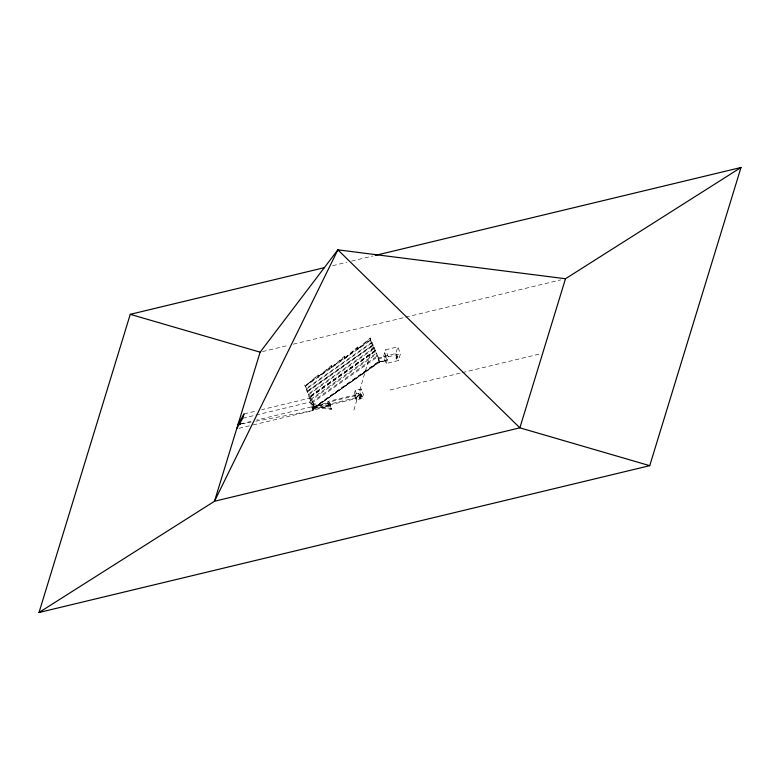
<?xml version="1.0" encoding="UTF-8"?>
<svg xmlns="http://www.w3.org/2000/svg" width="780" height="780" viewBox="0 0 780 780"><rect width="100%" height="100%" fill="white"/><g stroke="black" fill="none" stroke-linecap="round" stroke-linejoin="round"><path stroke-width="0.58" stroke-dasharray="3.9 2.92" d="M396.103 358.127L396.172 356.762L397.546 355.709L398.005 357.221L397.176 358.771L396.415 358.956L396.103 358.127L396.864 357.952L397.546 355.709M396.415 358.956L396.172 356.762M253.12 424.934L312.994 410.543L314.32 406.165L311.2 397.771L261.69 409.675M353.886 410.124L372.781 345.891L307.242 392.057L307.564 391.014L373.084 344.906L374.127 347.704M357.923 349.235L357.659 347.012L357.923 349.235L369.925 338.851L371.563 343.171L370.178 338.023L370.519 340.363L305.194 386.344L318.103 374.839L318.377 377.062L318.103 374.839M375.365 350.376L309.65 396.62L375.404 350.259L376.447 353.067M312.985 410.534L309.865 402.129L311.2 397.771M311.366 403.445L377.276 357.055M311.785 402.061L377.715 355.622L379.538 361.179L313.774 407.989M330.895 403.796L330.213 406.039L313.111 410.144L312.341 406.448L329.443 402.334M312.887 404.664L313.16 403.767L330.515 405.697L331.285 409.402L313.93 407.462L312.887 404.664L330.242 406.594L331.285 409.402M384.715 352.755L387.328 359.765L379.694 361.598L313.277 408.681L379.304 361.92M313.619 407.569L379.645 360.808M331.558 408.505L314.33 406.175L256.805 420.01M331.042 366.385L331.285 365.566L331.558 367.79L331.042 366.385L318.377 377.062M328.019 401.437L327.61 402.782L328.653 405.581L329.062 404.245L328.019 401.437L355.807 394.758L356.85 397.556L329.062 404.245M330.213 406.039L329.17 403.231L329.579 401.895L355.534 395.645L355.807 394.758M344.224 357.103L344.477 356.284L344.74 358.507L344.224 357.103L331.558 367.79M330.242 406.594L330.515 405.697M354.042 394.339L355.222 390.458L361.335 388.996L363.412 394.602L362.232 398.473L356.119 399.945L354.042 394.339L360.145 392.866L361.335 388.996M371.651 343.161L371.933 342.225L306.481 388.323L306.218 389.2L313.385 409.247L330.486 405.142M356.119 399.945L357.308 396.065L355.222 390.458M373.815 348.748L374.244 347.578L375.238 350.249L374.927 351.585M360.721 395.45L361.647 394.748L362.105 396.952L361.345 397.137L360.721 395.45L361.647 394.748M374.819 351.409L375.19 350.503M374.907 351.341L309.29 397.781L375.014 351.526L375.404 350.259M361.345 397.137L360.116 394.222L359.434 394.592L359.95 395.996L361.14 395.899L360.116 394.222M379.187 362.29L376.565 352.94L376.058 354.334L310.323 400.637M377.715 355.622L377.267 357.113L375.014 351.526M378.154 358.839L378.388 358.088L386.022 356.255L385.788 357.006L378.154 358.839L379.46 362.339L313.385 408.31M378.388 358.088L379.46 362.339L387.094 360.506L384.491 353.496M383.575 356.479L385.632 349.772L397.849 346.837L400.452 353.847L398.395 360.555L386.188 363.49L383.575 356.479L395.791 353.545L397.849 346.837M386.188 363.49L388.235 356.782L385.632 349.772M313.93 407.462L309.68 396.513M396.474 357.591L397.858 356.538M358.176 348.416L370.178 338.023L371.816 342.352M305.194 386.344L317.85 375.668M318.63 376.243L331.285 365.566M331.812 366.971L344.477 356.284M344.994 357.689L357.659 347.012M344.74 358.507L357.406 347.831M358.888 397.244L360.194 396.737L360.711 398.141L359.97 398.716L358.888 397.244L360.194 396.737M359.414 398.648L360.711 398.141M370.763 339.553L305.448 385.525L309.65 396.62M371.66 343.102L306.218 389.2L304.668 384.94M307.544 391.072L373.074 344.965L372.684 345.959L370.519 340.363M374.244 347.578L308.607 393.822L308.266 394.924L373.912 348.68M310.723 399.311L376.565 352.94M359.434 394.592L360.613 394.495M359.95 395.996L360.633 395.626M332.651 265.668L346.856 262.255M351.595 261.115L372.898 255.996M262.499 351.595L288.532 345.335M293.27 344.194L404.527 317.45M405.717 317.158L560.761 279.883M388.235 356.782L400.452 353.847M244.013 413.927L256.981 410.806M242.678 418.285L309.865 402.129M240.338 423.969L252.096 421.142M357.308 396.065L363.412 394.602M312.068 407.345L329.17 403.231M361.501 396.61L362.271 396.425M313.657 408.359L330.759 404.245M390 390L461.019 372.928M462.199 372.635L541.505 353.574M239.002 428.327L251.94 425.217M241.556 423.862L251.082 422.087M255.84 421.2L312.994 410.543M379.694 361.598L387.094 360.506M397.693 356.392L398.005 357.221M396.786 355.894L397.098 356.723M395.791 353.545L398.395 360.555M396.864 357.952L397.176 358.771M371.933 342.225L372.976 345.033M372.772 345.95L374.868 351.546M361.481 395.265L362.105 396.952M360.145 392.866L362.232 398.473M359.931 394.865L360.457 396.26M359.639 396.669L360.155 398.073M359.444 397.312L359.97 398.716M355.534 395.645L356.577 398.453L330.623 404.693L329.579 401.895M313.16 403.767L314.203 406.565"/><path stroke-width="1.17" d="M375.268 255.421L741 167.486L649.74 465.67L39 612.514L130.26 314.33L324.373 267.657M741 167.486L565.5 278.743L337.877 249.834L260.13 352.17L214.5 501.257L39 612.514M565.5 278.743L519.87 427.83L214.5 501.257L337.877 249.834L519.87 427.83L649.74 465.67M240.367 424.086L237.978 424.534L244.013 413.927L242.678 418.285L236.642 428.893M237.978 424.534L240.338 423.969M130.26 314.33L260.13 352.17"/></g></svg>
